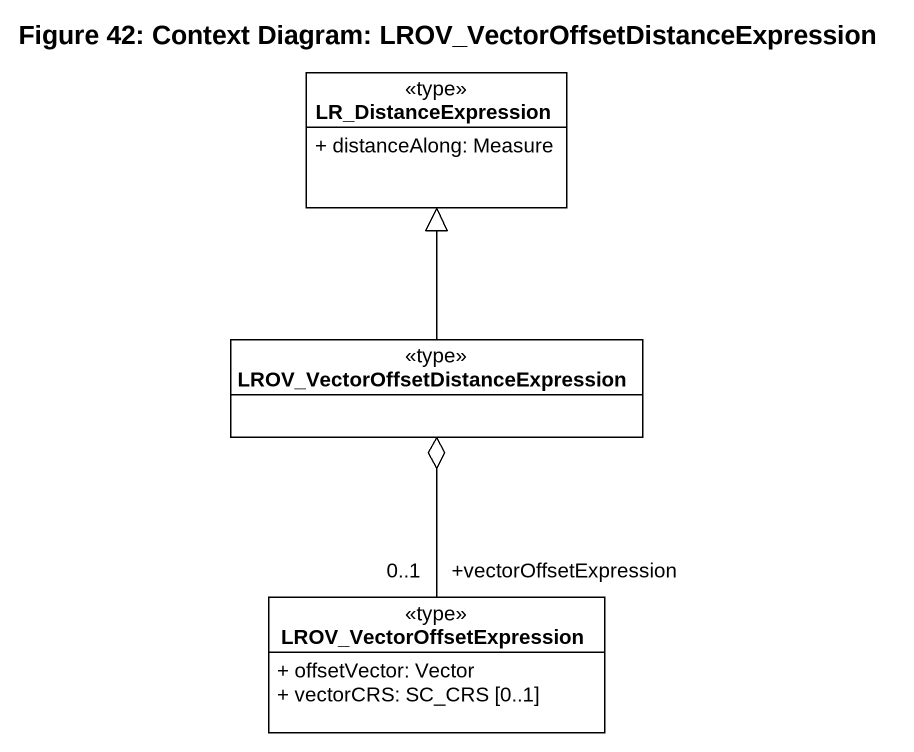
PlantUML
@startuml
title Figure 42: Context Diagram: LROV_VectorOffsetDistanceExpression
hide circle
hide empty members
skinparam classAttributeIconSize 0
class LR_DistanceExpression <<type>> {
  + distanceAlong: Measure
}
class "LROV_VectorOffsetDistanceExpression" as LROV_VectorOffsetDistanceExp <<type>>
class LROV_VectorOffsetExpression <<type>> {
  + offsetVector: Vector
  + vectorCRS: SC_CRS [0..1]
}
LROV_VectorOffsetDistanceExp -up-|> LR_DistanceExpression
LROV_VectorOffsetDistanceExp o-- "+vectorOffsetExpression\n0..1" LROV_VectorOffsetExpression
@enduml
